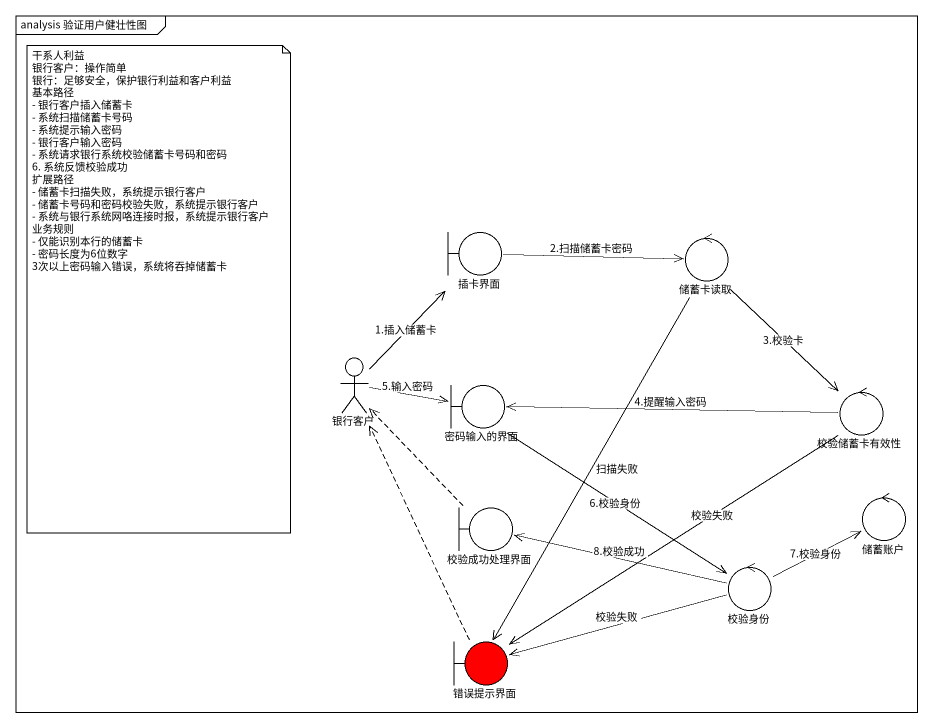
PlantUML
@startuml
mainframe analysis 验证用户健壮性图
boundary 插卡界面
control 储蓄卡读取
actor 银行客户
boundary 密码输入的界面
control 校验储蓄卡有效性
boundary 校验成功处理界面
control 储蓄账户
control 校验身份
boundary 错误提示界面 #FF0000
插卡界面 -right-> 储蓄卡读取 : 2.扫描储蓄卡密码
储蓄卡读取 --> 校验储蓄卡有效性 : 3.校验卡
储蓄卡读取 --> 错误提示界面 : 扫描失败
银行客户 -up-> 插卡界面 : 1.插入储蓄卡
银行客户 -right-> 密码输入的界面 : 5.输入密码
密码输入的界面 --> 校验身份 : 6.校验身份
校验储蓄卡有效性 -left-> 密码输入的界面 : 4.提醒输入密码
校验储蓄卡有效性 --> 错误提示界面 : 校验失败
校验成功处理界面 .up.> 银行客户
校验身份 -left-> 校验成功处理界面 : 8.校验成功
校验身份 -right-> 储蓄账户 : 7.校验身份
校验身份 -left-> 错误提示界面 : 校验失败
错误提示界面 .up.> 银行客户
note as N1
  干系人利益
  银行客户：操作简单
  银行：足够安全，保护银行利益和客户利益
  基本路径
  - 银行客户插入储蓄卡
  - 系统扫描储蓄卡号码
  - 系统提示输入密码
  - 银行客户输入密码
  - 系统请求银行系统校验储蓄卡号码和密码
  6. 系统反馈校验成功
  扩展路径
  - 储蓄卡扫描失败，系统提示银行客户
  - 储蓄卡号码和密码校验失败，系统提示银行客户
  - 系统与银行系统网咯连接时报，系统提示银行客户
  业务规则
  - 仅能识别本行的储蓄卡
  - 密码长度为6位数字
  3次以上密码输入错误，系统将吞掉储蓄卡
end note
@enduml
